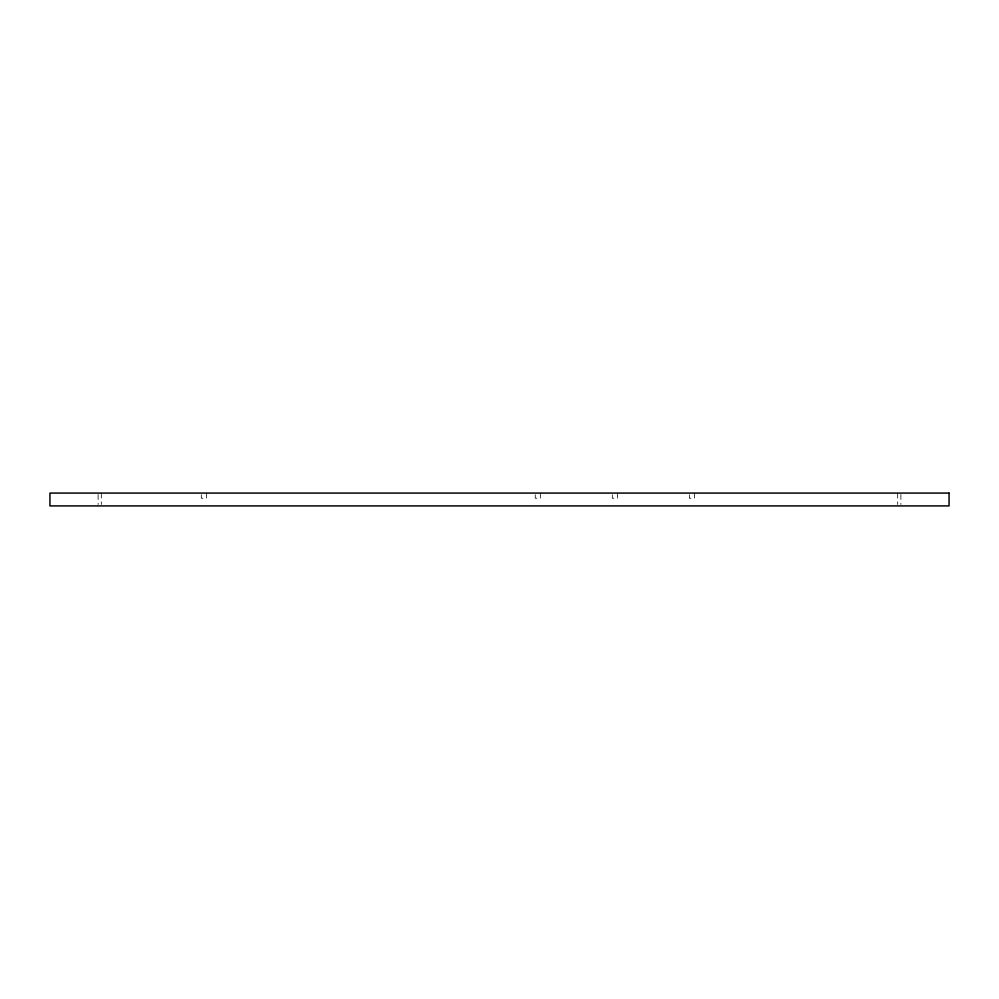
<?xml version="1.0" encoding="UTF-8"?>
<svg xmlns="http://www.w3.org/2000/svg" width="999" height="999" viewBox="0 0 999 999"><rect width="100%" height="100%" fill="white"/><g stroke="black" fill="none" stroke-linecap="round" stroke-linejoin="round"><path stroke-width="0.75" stroke-dasharray="5 3.75" d="M900.886 494.505L900.886 504.495M897.676 493.081L897.676 504.495M694.53 493.081L694.53 498.214L689.385 498.214L689.385 493.081M617.457 493.081L617.457 498.214L612.325 498.214L612.325 493.081M540.397 493.081L540.397 498.214L535.252 498.214L535.252 493.081M206.443 493.081L206.443 498.214L201.311 498.214L201.311 493.081M101.324 493.081L101.324 504.495M98.114 494.505L98.114 504.495"/><path stroke-width="1.5" d="M949.05 493.081L49.95 493.081L49.95 505.919L949.05 505.919L949.05 493.081"/></g></svg>
